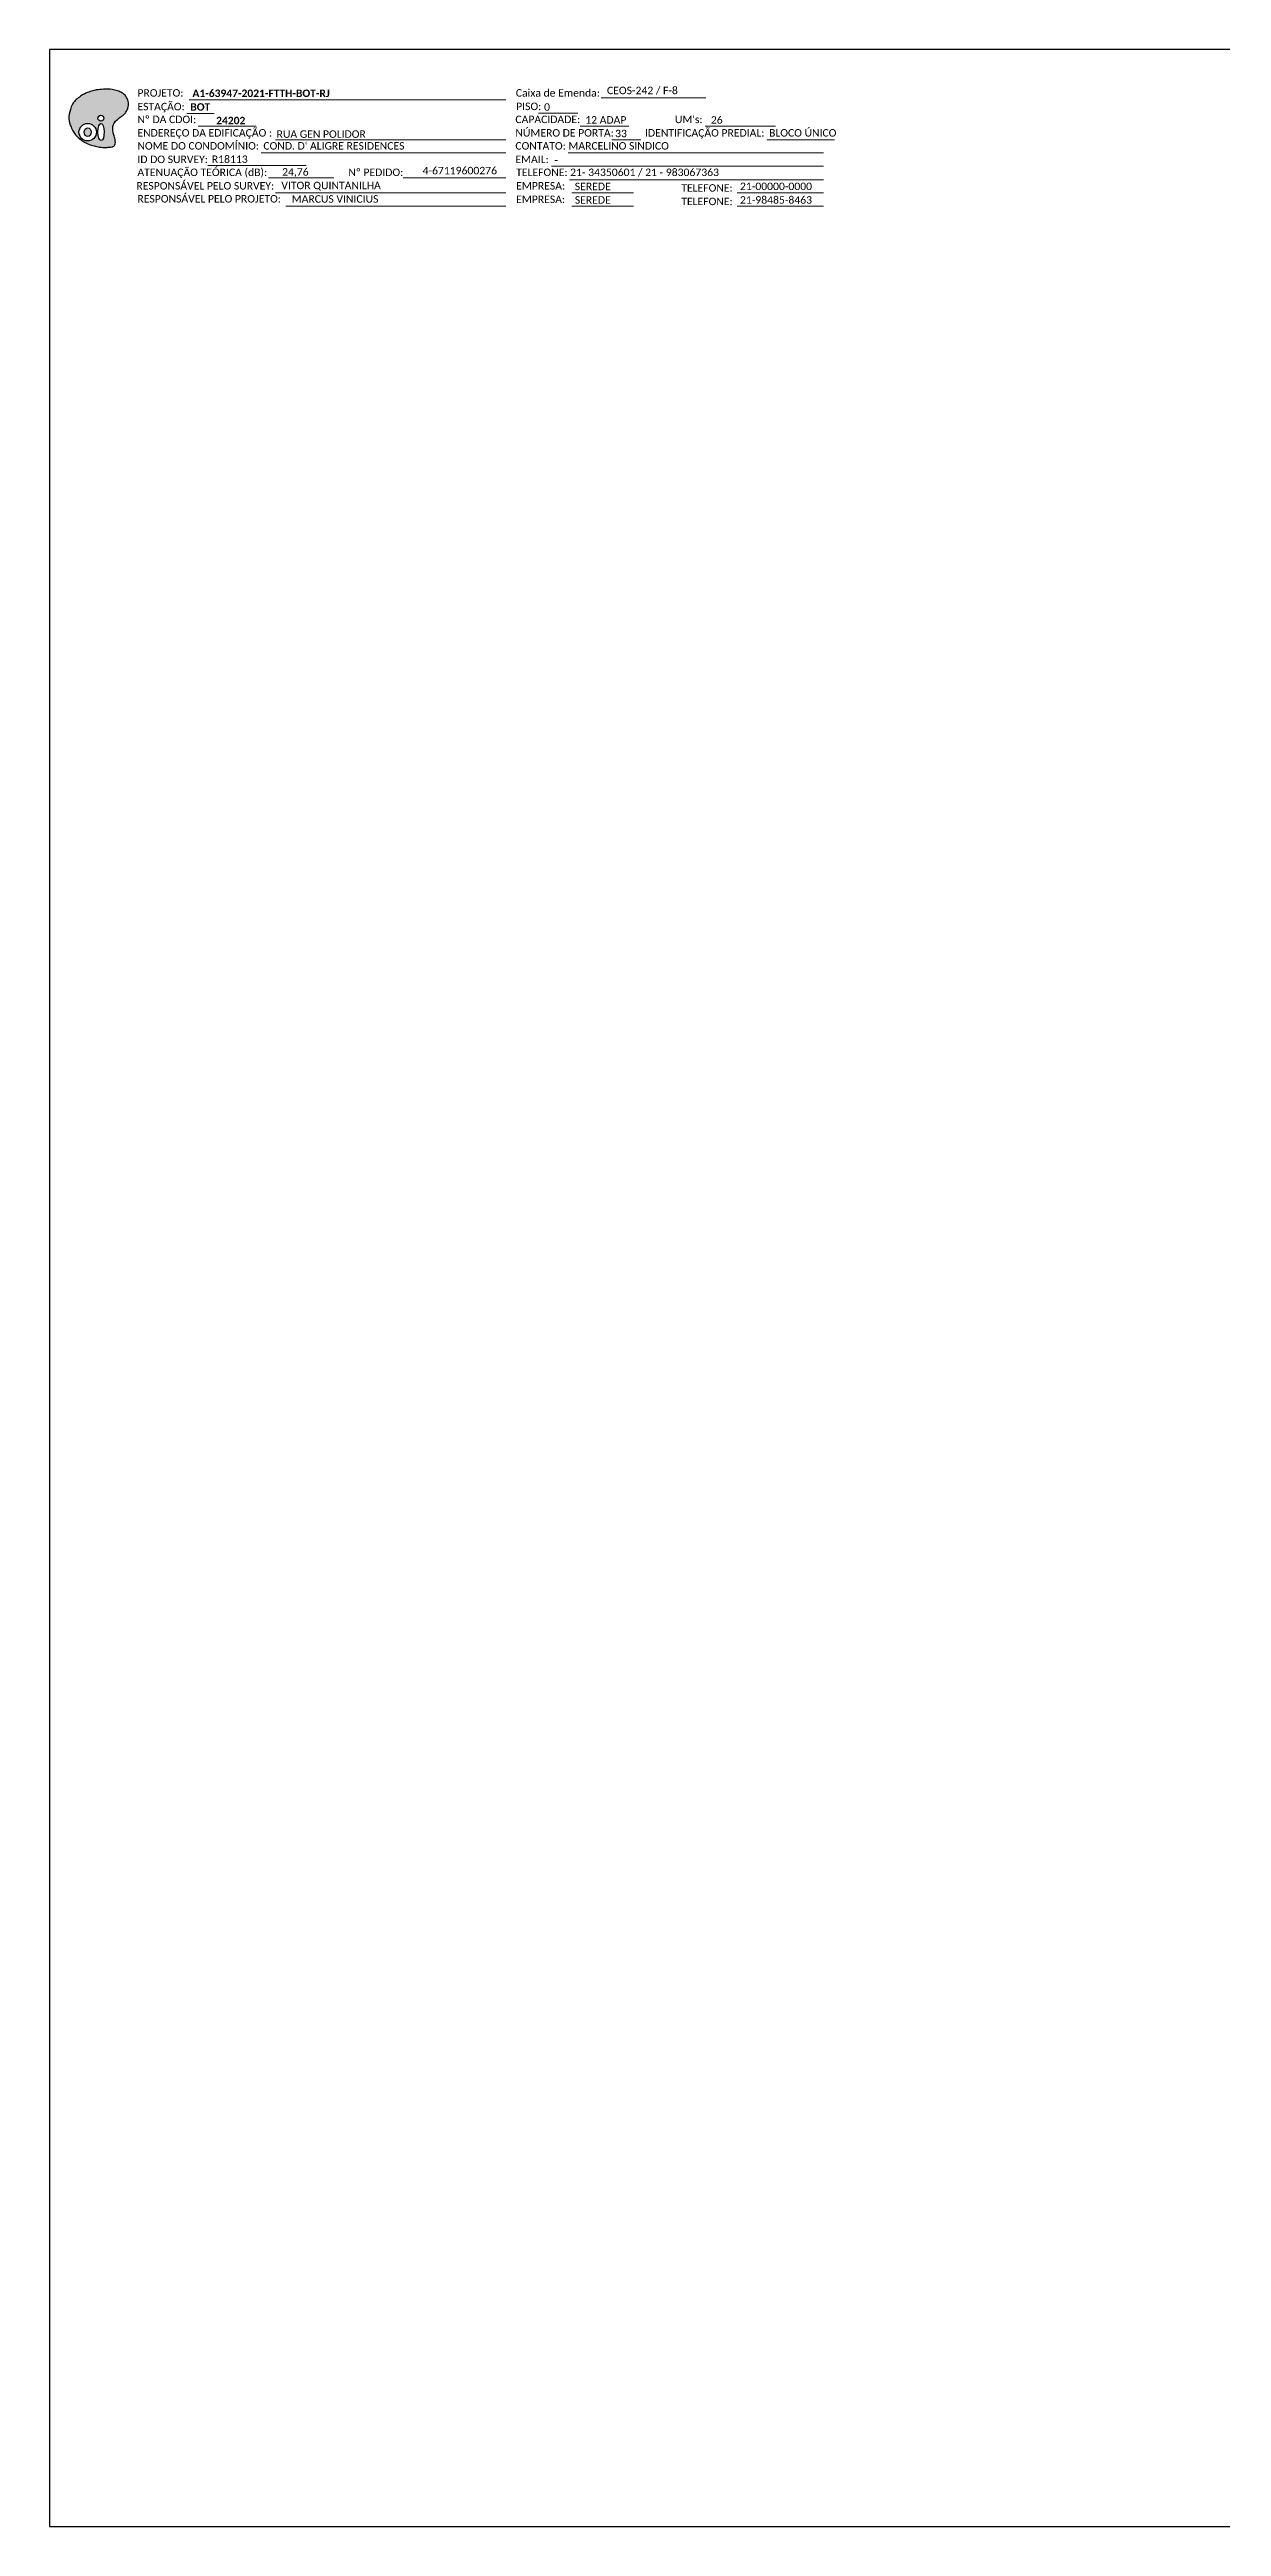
# Model space of a CAD drawing. Header units: inches. Extents: x 416 to 2179, y -8 to 586.
# Drawn here: x 1341 to 1622, y -8 to 586 of the extents above; entities that cross this region are included whole.
import ezdxf
from ezdxf.enums import TextEntityAlignment as Align

# ---------------------------------------------------------------- set-up
doc = ezdxf.new("R2010")
doc.units = ezdxf.units.IN
doc.header["$MEASUREMENT"] = 0
doc.styles.add('WMF-Calibri0', font='calibri.ttf')
doc.styles.add('WMF-Calibri1', font='calibrib.ttf')

# ---------------------------------------------------------------- blocks, each defined once
blk = doc.blocks.new('OI')
h = blk.add_hatch(color=40)
edge = h.paths.add_edge_path()
edge.add_spline(control_points=[(4.35, -0.67), (3.92, -0.99), (3.26, -1.5), (2.81, -2.59), (2.9, -3.5), (3.06, -4.27), (3.31, -4.85), (3.37, -5.39), (3.4, -5.88), (3.2, -6.4), (2.54, -6.61), (1.65, -6.63), (0.55, -6.67), (-0.56, -6.42), (-1.61, -6.14), (-2.77, -5.61), (-3.92, -4.77), (-4.89, -3.7), (-5.34, -2.65), (-5.6, -1.94), (-5.85, -0.96), (-5.71, 0.47), (-5.1, 2.02), (-4.14, 3.02), (-3.3, 3.61), (-2.37, 4.16), (-1.36, 4.44), (-0.56, 4.7), (0.79, 4.85), (2.24, 4.97), (3.79, 4.57), (4.67, 4.21), (5.44, 3.65), (5.76, 2.99), (6.03, 2.21), (6.01, 1.46), (5.72, 0.64), (5.31, 0.08), (4.88, -0.38), (4.51, -0.55), (4.35, -0.67)], knot_values=[0, 0, 0, 0, 1.60434, 2.417191, 3.427595, 4.282808, 4.776746, 5.304182, 5.888771, 6.258406, 6.858137, 7.79129, 8.986195, 10.124242, 11.187857, 12.242908, 13.953784, 15.414161, 16.515391, 17.349188, 17.675853, 19.552021, 21.515531, 22.568638, 23.63245, 24.621084, 25.782718, 26.745347, 27.142653, 29.870543, 31.004649, 31.921532, 32.709589, 33.801391, 34.042471, 35.192333, 35.971461, 36.628871, 37.254359, 37.836911, 37.836911, 37.836911, 37.836911], degree=3, periodic=0)
h.paths.add_polyline_path([(1.13, -0.87, -1), (-0.04, -0.87, -1)], flags=16)
edge = h.paths.add_edge_path(flags=16)
edge.add_ellipse((0.56, -3.59), major_axis=(-0.02, 1.71), ratio=0.361305, start_angle=0, end_angle=360)
h.paths.add_polyline_path([(-0.36, -3.62, -1), (-3.8, -3.62, -1)], flags=16)
edge = h.paths.add_edge_path(flags=0)
edge.add_ellipse((-2.08, -3.62), major_axis=(0, 0.885), ratio=0.758294, start_angle=0, end_angle=360)
at = {"color": 40}
for centre, radius in [((-2.08, -3.62), 1.72), ((0.54, -0.87), 0.587)]:
    blk.add_circle(centre, radius, dxfattribs=at)
blk.add_ellipse((-2.08, -3.62), major_axis=(0, 0.885), ratio=0.758294, start_param=-3.141592653589792, end_param=3.141592653589792, dxfattribs=at)
blk.add_ellipse((0.56, -3.59), major_axis=(-0.02, 1.71), ratio=0.361305, dxfattribs=at)
at = {"color": 40, "start_tangent": (-0.800898, -0.598801), "end_tangent": (-0.800898, -0.598801)}
blk.add_spline([(4.35, -0.67), (3.2, -1.78), (2.9, -2.54), (2.92, -3.55), (3.12, -4.38), (3.28, -4.85), (3.37, -5.37), (3.35, -5.95), (3.2, -6.29), (2.66, -6.55), (1.73, -6.63), (0.54, -6.62), (-0.58, -6.41), (-1.6, -6.11), (-2.56, -5.67), (-3.95, -4.67), (-4.89, -3.56), (-5.37, -2.56), (-5.64, -1.78), (-5.72, -1.46), (-5.63, 0.42), (-4.84, 2.22), (-4.13, 2.99), (-3.27, 3.62), (-2.4, 4.09), (-1.3, 4.47), (-0.37, 4.72), (0.02, 4.77), (2.75, 4.8), (3.85, 4.53), (4.69, 4.16), (5.31, 3.68), (5.85, 2.73), (5.93, 2.5), (5.94, 1.35), (5.67, 0.62), (5.29, 0.08), (4.84, -0.36), (4.35, -0.67)], degree=3, dxfattribs=at)

msp = doc.modelspace()

# ---------------------------------------------------------------- linework, layer by layer
msp.add_lwpolyline([(1340.66, -7.85), (2179.23, -7.85), (2179.23, 586.15), (1340.66, 586.15), (1340.66, -7.85)])
at = {"color": 7, "lineweight": 0}
for points in [[(1373.62, 570.83), (1380.17, 570.83)], [(1374.14, 574.11), (1450.11, 574.11)], [(1457.91, 570.87), (1467.39, 570.87)], [(1472.95, 574.6), (1498.08, 574.6)], [(1376.28, 567.76), (1390.23, 567.76)], [(1394.85, 564.52), (1450.11, 564.52)], [(1467.95, 567.76), (1479.57, 567.76)], [(1475.54, 564.52), (1482.48, 564.52)], [(1497.9, 567.76), (1514.75, 567.76)], [(1512.71, 564.52), (1528.89, 564.52)], [(1391.44, 561.41), (1450.11, 561.41)], [(1465.07, 561.41), (1526.3, 561.41)], [(1378.6, 558.34), (1402.23, 558.34)], [(1393.14, 555.38), (1408.81, 555.38)], [(1425.47, 555.38), (1449.96, 555.38)], [(1425.97, 555.39), (1450.12, 555.39)], [(1461.03, 558.17), (1526.3, 558.17)], [(1465.32, 554.93), (1526.3, 554.93)], [(1394.85, 551.82), (1450.11, 551.82)], [(1397.34, 548.59), (1450.11, 548.59)], [(1465.93, 551.82), (1480.72, 551.82)], [(1465.93, 548.59), (1480.72, 548.59)], [(1505.53, 551.82), (1526.3, 551.82)], [(1505.53, 548.59), (1526.3, 548.59)]]:
    msp.add_lwpolyline(points, dxfattribs=at)

# ---------------------------------------------------------------- block references
at = {"color": 7, "xscale": 1.213923925196705, "yscale": 1.21392392515554, "zscale": 1.213923925163967, "rotation": 0.153289602326381}
msp.add_blockref('OI', (1352.33, 570.73), dxfattribs=at)

# ---------------------------------------------------------------- texts
at = {"color": 7, "lineweight": 0, "style": 'WMF-Calibri0'}
for s, height, p in [('PROJETO:', 1.793, (1361.74, 574.85)), ('Caixa de Emenda:', 1.7927, (1452.49, 574.85)), ('ESTAÇÃO:', 1.793, (1361.74, 571.57)), ('Nº DA CDOI:', 1.7927, (1361.74, 568.5)), ('CAPACIDADE:', 1.7927, (1452.38, 568.5)), ('PISO:', 1.793, (1452.56, 571.62)), ("UM's:", 1.793, (1490.63, 568.5)), ('ENDEREÇO DA EDIFICAÇÃO :', 1.7927, (1361.74, 565.27)), ('NOME DO CONDOMÍNIO:', 1.7927, (1361.74, 562.15)), ('NÚMERO DE PORTA:', 1.7927, (1452.38, 565.27)), ('IDENTIFICAÇÃO PREDIAL:', 1.7927, (1483.47, 565.27)), ('BLOCO ÚNICO', 1.7927, (1513.21, 565.27)), ('ID DO SURVEY:', 1.7927, (1361.74, 558.92)), ("COND. D' ALIGRE RESIDENCES", 1.7927, (1391.95, 562.15)), ('CONTATO: MARCELINO SINDICO', 1.7927, (1452.38, 562.15)), ('EMAIL:', 1.793, (1452.38, 558.92)), ('RESPONSÁVEL PELO SURVEY:', 1.7927, (1361.49, 552.57)), ('ATENUAÇÃO TEÓRICA (dB):', 1.7927, (1361.74, 555.81)), ('Nº PEDIDO:', 1.793, (1412.32, 555.81)), ('TELEFONE: 21- 34350601 / 21 - 983067363', 1.7927, (1452.57, 555.81)), ('EMPRESA:', 1.793, (1452.57, 552.57)), ('TELEFONE:', 1.793, (1492.17, 552.06)), ('RESPONSÁVEL PELO PROJETO:', 1.7927, (1361.74, 549.46)), ('EMPRESA:', 1.793, (1452.57, 549.33)), ('TELEFONE:', 1.793, (1492.17, 548.83))]:
    msp.add_text(s, height=height, dxfattribs=at).set_placement(p)
at = {"color": 7, "linetype": 'Continuous'}
for s, height, style, p in [('A1-63947-2021-FTTH-BOT-RJ', 1.7927, 'WMF-Calibri1', (1374.93, 574.76)), ('CEOS-242 / F-8', 1.7927, 'WMF-Calibri0', (1474.35, 575.44)), ('BOT', 1.793, 'WMF-Calibri1', (1374.42, 571.48)), ('0', 1.79, 'WMF-Calibri0', (1459.26, 571.47)), ('RUA GEN POLIDOR', 1.7927, 'WMF-Calibri0', (1395.12, 564.98)), ('33', 1.793, 'WMF-Calibri0', (1476.29, 565.12)), ('-', 1.79, 'WMF-Calibri0', (1461.73, 558.77)), ('VITOR QUINTANILHA', 1.7927, 'WMF-Calibri0', (1396.25, 552.66)), ('SEREDE', 1.793, 'WMF-Calibri0', (1466.63, 552.42)), ('21-00000-0000', 1.7927, 'WMF-Calibri0', (1506.23, 552.44)), ('MARCUS VINICIUS', 1.7927, 'WMF-Calibri0', (1398.74, 549.42)), ('SEREDE', 1.793, 'WMF-Calibri0', (1466.63, 549.18)), ('21-98485-8463', 1.7927, 'WMF-Calibri0', (1506.23, 549.18))]:
    msp.add_text(s, height=height, dxfattribs=dict(at, style=style)).set_placement(p)
at = {"color": 0, "linetype": 'Continuous', "style": 'WMF-Calibri0'}
for s, p in [('26', (1499.25, 568.36)), ('12 ADAP', (1469.13, 568.38)), ('R18113', (1379.59, 558.95))]:
    msp.add_text(s, height=1.793, dxfattribs=at).set_placement(p)
at = {"color": 7, "linetype": 'Continuous', "style": 'WMF-Calibri1'}
msp.add_text('24202', height=1.793, dxfattribs=at).set_placement((1384.12, 568.22), align=Align.CENTER)
at = {"color": 0, "lineweight": 0, "style": 'WMF-Calibri0'}
msp.add_text('24,76', height=1.793, dxfattribs=at).set_placement((1396.44, 555.9))
at = {"color": 7, "style": 'WMF-Calibri0'}
msp.add_text('4-67119600276', height=1.7927, dxfattribs=at).set_placement((1430.12, 556.22))

doc.saveas('drawing.dxf')
